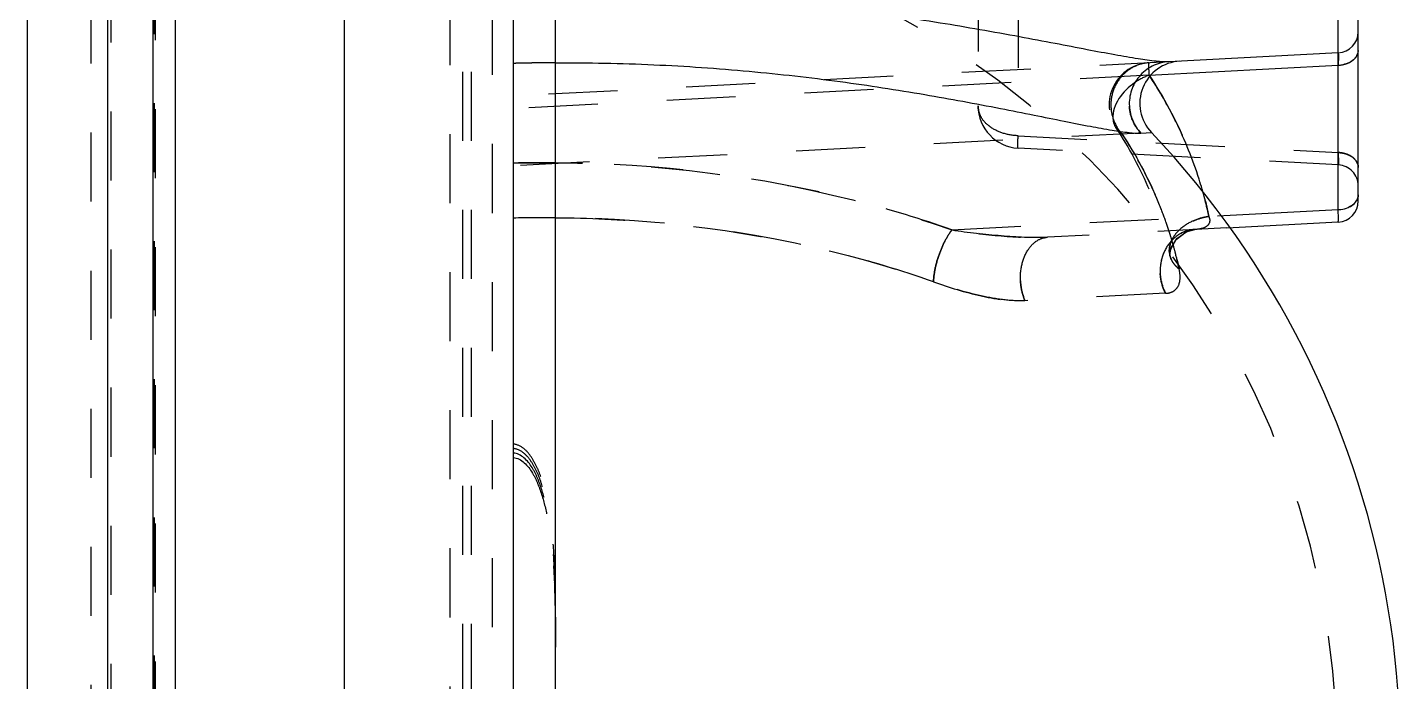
# Model space of a CAD drawing. Header units: millimetres. Extents: x -840 to 1682, y -9216 to -2117.
# Drawn here: x -127.96 to -95.46, y -2576.53 to -2561.05 of the extents above; entities that cross this region are included whole.
import ezdxf

# ---------------------------------------------------------------- set-up
doc = ezdxf.new("R2010")
doc.units = ezdxf.units.MM
doc.header["$LTSCALE"] = 16.335
doc.linetypes.add('HIDDEN', pattern=[0.2, 0.1, -0.1])
doc.layers.get('0').update_dxf_attribs({"linetype": 'CONTINUOUS'})
doc.layers.add('DEFAULT_2', color=8, linetype='HIDDEN')

msp = doc.modelspace()

# ---------------------------------------------------------------- linework, layer by layer
at = {"color": 7, "linetype": 'Continuous'}
for p, q in [((-126.068, -2404.732), (-126.068, -2616.931)), ((-124.99, -2616.987), (-124.99, -2404.675)), ((-124.463, -2616.488), (-124.463, -2405.175)), ((-127.963, -2614.933), (-127.963, -2406.729)), ((-120.463, -2605.831), (-120.463, -2415.831)), ((-116.463, -2601.831), (-116.463, -2419.831)), ((-96.463, -2565.159), (-96.463, -2539.47)), ((-96.937, -2561.657), (-96.937, -2541.057)), ((-115.463, -2597.275), (-115.463, -2553.557)), ((-101.414, -2562.184), (-96.937, -2561.949)), ((-96.937, -2561.657), (-100.951, -2561.867)), ((-96.937, -2565.365), (-96.937, -2561.949)), ((-101.613, -2563.553), (-101.36, -2563.539)), ((-99.797, -2565.515), (-96.937, -2565.365)), ((-99.574, -2565.796), (-96.937, -2565.658))]:
    msp.add_line(p, q, dxfattribs=at)
for centre, radius, start, end in [((-96.963, -2561.157), 0.5, 273, 0), ((-100.635, -2562.852), 1, 93, 223.4707), ((-96.962, -2561.312), 0.637, 272.197, 278.1451), ((-110.027, -2567.865), 10.319, 26.7283, 32.9776), ((-109.745, -2567.719), 10, 26.2676, 26.7103), ((-116.963, -2578.331), 21.5, 271.3326, 43.4707), ((-96.963, -2565.159), 0.5, 273.0023, 0.0437)]:
    msp.add_arc(centre, radius, start, end, dxfattribs=at)
for points, knots in [([(-100.951, -2561.867), (-101.049, -2561.872), (-101.291, -2561.854), (-101.714, -2561.795), (-102.26, -2561.699), (-102.915, -2561.575), (-103.667, -2561.43), (-104.825, -2561.211), (-106.428, -2560.929), (-108.502, -2560.628), (-110.732, -2560.389), (-113.068, -2560.24), (-114.657, -2560.212), (-115.461, -2560.218)], [0, 0, 0, 0, 0.020044, 0.049542, 0.087724, 0.133626, 0.186248, 0.244638, 0.375348, 0.520016, 0.674356, 0.835168, 1, 1, 1, 1]), ([(-96.463, -2561.596), (-96.463, -2561.68), (-96.543, -2561.815), (-96.711, -2561.907), (-96.817, -2561.935), (-96.871, -2561.943)], [0, 0, 0, 0, 0.437421, 0.71085, 1, 1, 1, 1]), ([(-115.461, -2561.889), (-114.686, -2561.886), (-113.156, -2561.917), (-110.909, -2562.072), (-108.77, -2562.316), (-106.789, -2562.621), (-105.263, -2562.904), (-104.165, -2563.123), (-103.457, -2563.266), (-102.841, -2563.388), (-102.328, -2563.482), (-101.931, -2563.54), (-101.705, -2563.558), (-101.613, -2563.553)], [0, 0, 0, 0, 0.166317, 0.328335, 0.483444, 0.628317, 0.758589, 0.816528, 0.868579, 0.913837, 0.951374, 0.980319, 1, 1, 1, 1]), ([(-100.951, -2561.867), (-101.085, -2561.874), (-101.352, -2561.945), (-101.665, -2562.196), (-101.855, -2562.537), (-101.889, -2562.791), (-101.882, -2562.917)], [0, 0, 0, 0, 0.259625, 0.51737, 0.754984, 1, 1, 1, 1]), ([(-96.937, -2561.657), (-96.936, -2561.656), (-96.937, -2561.667), (-96.935, -2561.678), (-96.936, -2561.704), (-96.935, -2561.736), (-96.935, -2561.778), (-96.936, -2561.85), (-96.937, -2561.908), (-96.937, -2561.949)], [0, 0, 0, 0, 0.017196, 0.067462, 0.14978, 0.262958, 0.405787, 0.577049, 1, 1, 1, 1]), ([(-101.882, -2562.917), (-101.876, -2563.034), (-101.823, -2563.267), (-101.692, -2563.467), (-101.613, -2563.553)], [0, 0, 0, 0, 0.500507, 1, 1, 1, 1]), ([(-100.098, -2565.11), (-100.138, -2564.955), (-100.317, -2564.333), (-100.562, -2563.73), (-100.777, -2563.293)], [0, 0, 0, 0, 0.247645, 1, 1, 1, 1]), ([(-96.703, -2565.314), (-96.685, -2565.307), (-96.621, -2565.275), (-96.562, -2565.229), (-96.529, -2565.188)], [0, 0, 0, 0, 0.266544, 1, 1, 1, 1]), ([(-96.499, -2565.144), (-96.494, -2565.134), (-96.474, -2565.092), (-96.463, -2565.046), (-96.463, -2565.012)], [0, 0, 0, 0, 0.259383, 1, 1, 1, 1]), ([(-96.937, -2565.365), (-96.917, -2565.365), (-96.837, -2565.358), (-96.758, -2565.338), (-96.703, -2565.314)], [0, 0, 0, 0, 0.254863, 1, 1, 1, 1]), ([(-96.937, -2565.658), (-96.936, -2565.658), (-96.937, -2565.648), (-96.935, -2565.637), (-96.936, -2565.611), (-96.935, -2565.579), (-96.935, -2565.537), (-96.936, -2565.465), (-96.937, -2565.407), (-96.937, -2565.365)], [0, 0, 0, 0, 0.016944, 0.066248, 0.147653, 0.260477, 0.40364, 0.575961, 1, 1, 1, 1])]:
    msp.add_open_spline(points, degree=3, knots=knots, dxfattribs=at)
msp.add_open_spline([(-96.529, -2565.188), (-96.518, -2565.174), (-96.508, -2565.159), (-96.499, -2565.144)], degree=3, dxfattribs=at)
at = {"layer": 'DEFAULT_2', "color": 8, "linetype": 'HIDDEN'}
for p, q in [((-125.99, -2406.228), (-125.99, -2615.435)), ((-124.937, -2406.173), (-124.937, -2615.49)), ((-126.463, -2406.727), (-126.463, -2614.935)), ((-124.963, -2415.831), (-124.963, -2605.831)), ((-117.963, -2419.831), (-117.963, -2601.831)), ((-116.963, -2423.331), (-116.963, -2598.331)), ((-117.663, -2424.888), (-117.663, -2596.775)), ((-117.463, -2424.888), (-117.463, -2596.775)), ((-105.463, -2550.191), (-105.463, -2562.911)), ((-104.516, -2560.374), (-104.516, -2563.617)), ((-100.951, -2561.867), (-116.463, -2562.68)), ((-96.937, -2561.949), (-96.937, -2561.657)), ((-101.414, -2562.184), (-116.463, -2562.972)), ((-101.613, -2563.553), (-116.463, -2564.331)), ((-101.613, -2563.553), (-101.675, -2563.556)), ((-104.516, -2563.617), (-96.937, -2564.014)), ((-96.937, -2564.307), (-104.516, -2563.91)), ((-106.083, -2565.845), (-99.797, -2565.515)), ((-99.574, -2565.796), (-103.818, -2566.019)), ((-100.537, -2565.89), (-100.336, -2565.836)), ((-100.517, -2565.881), (-100.462, -2565.86)), ((-100.462, -2565.86), (-100.336, -2565.836)), ((-100.89, -2566.268), (-100.756, -2566.051)), ((-100.776, -2566.075), (-100.537, -2565.89)), ((-100.756, -2566.051), (-100.525, -2565.886)), ((-100.926, -2566.438), (-100.935, -2566.372)), ((-100.926, -2566.438), (-100.926, -2566.438)), ((-100.924, -2566.42), (-100.89, -2566.268)), ((-101.025, -2567.346), (-104.353, -2567.52))]:
    msp.add_line(p, q, dxfattribs=at)
for points in [[(-100.924, -2566.45), (-100.924, -2566.435), (-100.9, -2566.297), (-100.776, -2566.075)], [(-100.926, -2566.438), (-100.925, -2566.444), (-100.924, -2566.42)]]:
    msp.add_lwpolyline(points, dxfattribs=at)
for centre, radius, start, end in [((-116.963, -2578.331), 20, 270, 90), ((-115.236, -2608.294), 46.405, 90.2775, 91.5159), ((-101.361, -2562.89), 1, 93, 213.3356), ((-110.411, -2568.102), 10.769, 32.924, 33.3357), ((-104.463, -2562.911), 1, 180, 267), ((-110.585, -2569.187), 10.21, 31.5532, 33.3385), ((-110.433, -2569.094), 10.031, 30.2012, 31.5518), ((-115.68, -2595.5), 31.245, 89.5959, 91.4366), ((-96.963, -2564.806), 0.5, 0, 87), ((-108.918, -2567.404), 9.114, 11.894, 14.5824), ((-115.687, -2595.417), 29.861, 89.5638, 91.4897), ((-109.467, -2568.634), 8.96, 17.9931, 19.2678), ((-109.415, -2568.617), 8.905, 17.118, 17.9926), ((-100.296, -2566.598), 0.763, 93.0124, 109.455), ((-109.361, -2568.601), 8.849, 15.6295, 17.1186), ((-100.287, -2566.622), 0.788, 109.472, 118.5861), ((-109.299, -2568.583), 8.785, 14.3781, 15.6292), ((-109.222, -2568.564), 8.705, 11.8934, 14.3798)]:
    msp.add_arc(centre, radius, start, end, dxfattribs=at)
for points, knots in [([(-96.937, -2561.949), (-96.877, -2561.947), (-96.758, -2561.924), (-96.564, -2561.839), (-96.463, -2561.689), (-96.463, -2561.596)], [0, 0, 0, 0, 0.283044, 0.5613, 1, 1, 1, 1]), ([(-101.414, -2561.891), (-101.538, -2561.898), (-101.789, -2561.964), (-102.095, -2562.204), (-102.289, -2562.547), (-102.324, -2562.81), (-102.318, -2562.94)], [0, 0, 0, 0, 0.244966, 0.492889, 0.744987, 1, 1, 1, 1]), ([(-101.414, -2562.184), (-101.415, -2562.142), (-101.417, -2562.084), (-101.418, -2562.012), (-101.418, -2561.97), (-101.418, -2561.938), (-101.418, -2561.913), (-101.416, -2561.901), (-101.415, -2561.891), (-101.414, -2561.891)], [0, 0, 0, 0, 0.42336, 0.59542, 0.738389, 0.851103, 0.932517, 0.982043, 1, 1, 1, 1]), ([(-96.937, -2561.949), (-96.937, -2561.908), (-96.936, -2561.85), (-96.935, -2561.778), (-96.935, -2561.736), (-96.936, -2561.704), (-96.935, -2561.678), (-96.937, -2561.667), (-96.936, -2561.656), (-96.937, -2561.657)], [0, 0, 0, 0, 0.422922, 0.594213, 0.737081, 0.850293, 0.932625, 0.982871, 1, 1, 1, 1]), ([(-101.414, -2562.184), (-101.535, -2562.227), (-101.939, -2562.434), (-102.295, -2562.885), (-102.27, -2563.216)], [0, 0, 0, 0, 0.2801, 1, 1, 1, 1]), ([(-101.414, -2562.184), (-101.535, -2562.227), (-101.939, -2562.434), (-102.295, -2562.885), (-102.27, -2563.216)], [0, 0, 0, 0, 0.280078, 1, 1, 1, 1]), ([(-101.414, -2562.184), (-101.075, -2562.699), (-100.493, -2563.774), (-100.123, -2564.94), (-100, -2565.526)], [0, 0, 0, 0, 0.507486, 1, 1, 1, 1]), ([(-104.516, -2563.617), (-104.64, -2563.613), (-104.878, -2563.573), (-105.189, -2563.422), (-105.407, -2563.195), (-105.463, -2563.002), (-105.463, -2562.911)], [0, 0, 0, 0, 0.288191, 0.554662, 0.789576, 1, 1, 1, 1]), ([(-105.463, -2562.911), (-105.463, -2562.933), (-105.457, -2563.025), (-105.426, -2563.113), (-105.392, -2563.173)], [0, 0, 0, 0, 0.244869, 1, 1, 1, 1]), ([(-102.318, -2562.94), (-102.311, -2563.057), (-102.26, -2563.289), (-102.133, -2563.49), (-102.055, -2563.576)], [0, 0, 0, 0, 0.502366, 1, 1, 1, 1]), ([(-101.613, -2563.553), (-101.692, -2563.467), (-101.823, -2563.267), (-101.876, -2563.034), (-101.882, -2562.917)], [0, 0, 0, 0, 0.499493, 1, 1, 1, 1]), ([(-102.27, -2563.216), (-102.269, -2563.236), (-102.259, -2563.315), (-102.229, -2563.391), (-102.197, -2563.439)], [0, 0, 0, 0, 0.258853, 1, 1, 1, 1]), ([(-102.197, -2563.439), (-101.891, -2563.904), (-101.368, -2564.868), (-101.036, -2565.915), (-100.926, -2566.438)], [0, 0, 0, 0, 0.509673, 1, 1, 1, 1]), ([(-102.197, -2563.439), (-102.17, -2563.48), (-102.124, -2563.53), (-102.069, -2563.567), (-102.055, -2563.576)], [0, 0, 0, 0, 0.743645, 1, 1, 1, 1]), ([(-102.055, -2563.576), (-101.731, -2564.068), (-101.175, -2565.096), (-100.822, -2566.21), (-100.704, -2566.77)], [0, 0, 0, 0, 0.507486, 1, 1, 1, 1]), ([(-104.516, -2563.91), (-104.517, -2563.91), (-104.518, -2563.9), (-104.52, -2563.888), (-104.52, -2563.863), (-104.52, -2563.831), (-104.52, -2563.789), (-104.519, -2563.717), (-104.517, -2563.659), (-104.516, -2563.617)], [0, 0, 0, 0, 0.017957, 0.067483, 0.148897, 0.261612, 0.40458, 0.57664, 1, 1, 1, 1]), ([(-116.463, -2564.265), (-115.563, -2564.243), (-112.052, -2564.305), (-108.543, -2564.972), (-106.083, -2565.845)], [0, 0, 0, 0, 0.256678, 1, 1, 1, 1]), ([(-101.009, -2565.678), (-101.058, -2565.538), (-101.269, -2564.977), (-101.536, -2564.437), (-101.763, -2564.047)], [0, 0, 0, 0, 0.247117, 1, 1, 1, 1]), ([(-96.463, -2564.367), (-96.463, -2564.274), (-96.564, -2564.124), (-96.758, -2564.039), (-96.877, -2564.017), (-96.937, -2564.014)], [0, 0, 0, 0, 0.438702, 0.716957, 1, 1, 1, 1]), ([(-96.937, -2564.307), (-96.936, -2564.307), (-96.937, -2564.296), (-96.935, -2564.286), (-96.936, -2564.259), (-96.935, -2564.227), (-96.935, -2564.185), (-96.936, -2564.114), (-96.937, -2564.056), (-96.937, -2564.014)], [0, 0, 0, 0, 0.01716, 0.067393, 0.149686, 0.26285, 0.405677, 0.576955, 1, 1, 1, 1]), ([(-96.937, -2564.014), (-96.918, -2564.015), (-96.838, -2564.022), (-96.759, -2564.043), (-96.704, -2564.066)], [0, 0, 0, 0, 0.243141, 1, 1, 1, 1]), ([(-96.937, -2564.014), (-96.937, -2564.056), (-96.936, -2564.114), (-96.935, -2564.185), (-96.935, -2564.227), (-96.936, -2564.259), (-96.935, -2564.286), (-96.937, -2564.296), (-96.936, -2564.307), (-96.937, -2564.307)], [0, 0, 0, 0, 0.423031, 0.594288, 0.737094, 0.850244, 0.932537, 0.982791, 1, 1, 1, 1]), ([(-96.704, -2564.066), (-96.686, -2564.074), (-96.621, -2564.105), (-96.563, -2564.151), (-96.53, -2564.192)], [0, 0, 0, 0, 0.267091, 1, 1, 1, 1]), ([(-96.53, -2564.192), (-96.52, -2564.206), (-96.484, -2564.258), (-96.463, -2564.322), (-96.463, -2564.367)], [0, 0, 0, 0, 0.273807, 1, 1, 1, 1]), ([(-106.084, -2565.845), (-106.811, -2565.587), (-109.855, -2564.662), (-113.053, -2564.273), (-115.46, -2564.256)], [0, 0, 0, 0, 0.24288, 1, 1, 1, 1]), ([(-96.463, -2565.012), (-96.463, -2565.058), (-96.492, -2565.154), (-96.588, -2565.254), (-96.667, -2565.299), (-96.703, -2565.314)], [0, 0, 0, 0, 0.33486, 0.709156, 1, 1, 1, 1]), ([(-106.517, -2567.074), (-107.286, -2566.802), (-110.513, -2565.839), (-113.916, -2565.499), (-116.463, -2565.566)], [0, 0, 0, 0, 0.242625, 1, 1, 1, 1]), ([(-100, -2565.526), (-100.11, -2565.542), (-100.34, -2565.602), (-100.652, -2565.779), (-100.887, -2566.043), (-100.943, -2566.27), (-100.935, -2566.372)], [0, 0, 0, 0, 0.245243, 0.515997, 0.775928, 1, 1, 1, 1]), ([(-100.383, -2565.638), (-100.351, -2565.623), (-100.227, -2565.572), (-100.097, -2565.54), (-100, -2565.526)], [0, 0, 0, 0, 0.266112, 1, 1, 1, 1]), ([(-100, -2565.526), (-99.984, -2565.566), (-99.966, -2565.651), (-100.038, -2565.768), (-100.175, -2565.82), (-100.277, -2565.833), (-100.336, -2565.836)], [0, 0, 0, 0, 0.23405, 0.436973, 0.683874, 1, 1, 1, 1]), ([(-115.46, -2565.556), (-114.682, -2565.562), (-111.654, -2565.703), (-108.641, -2566.321), (-106.517, -2567.074)], [0, 0, 0, 0, 0.256621, 1, 1, 1, 1]), ([(-106.083, -2565.845), (-106.139, -2565.918), (-106.247, -2566.094), (-106.382, -2566.395), (-106.481, -2566.73), (-106.514, -2566.964), (-106.517, -2567.074)], [0, 0, 0, 0, 0.207975, 0.467187, 0.748925, 1, 1, 1, 1]), ([(-106.517, -2567.074), (-106.514, -2566.964), (-106.481, -2566.73), (-106.382, -2566.395), (-106.247, -2566.094), (-106.139, -2565.918), (-106.083, -2565.845)], [0, 0, 0, 0, 0.251075, 0.532813, 0.792025, 1, 1, 1, 1]), ([(-103.818, -2566.019), (-104.183, -2566.038), (-104.943, -2565.999), (-105.695, -2565.904), (-106.084, -2565.845)], [0, 0, 0, 0, 0.481889, 1, 1, 1, 1]), ([(-106.083, -2565.845), (-105.695, -2565.904), (-104.943, -2565.999), (-104.183, -2566.038), (-103.818, -2566.019)], [0, 0, 0, 0, 0.518143, 1, 1, 1, 1]), ([(-100.336, -2565.836), (-100.433, -2565.841), (-100.648, -2565.896), (-100.932, -2566.116), (-101.124, -2566.465), (-101.159, -2566.742), (-101.152, -2566.88)], [0, 0, 0, 0, 0.200954, 0.441669, 0.716469, 1, 1, 1, 1]), ([(-104.459, -2567.053), (-104.466, -2566.92), (-104.444, -2566.657), (-104.305, -2566.314), (-104.083, -2566.083), (-103.899, -2566.023), (-103.818, -2566.019)], [0, 0, 0, 0, 0.300907, 0.584768, 0.817184, 1, 1, 1, 1]), ([(-100.935, -2566.372), (-100.937, -2566.35), (-100.937, -2566.256), (-100.912, -2566.162), (-100.883, -2566.097)], [0, 0, 0, 0, 0.237794, 1, 1, 1, 1]), ([(-101.106, -2566.495), (-101.134, -2566.588), (-101.155, -2566.718), (-101.154, -2566.848), (-101.152, -2566.88)], [0, 0, 0, 0, 0.753384, 1, 1, 1, 1]), ([(-100.704, -2566.77), (-100.73, -2566.75), (-100.831, -2566.662), (-100.905, -2566.538), (-100.926, -2566.438)], [0, 0, 0, 0, 0.242859, 1, 1, 1, 1]), ([(-100.926, -2566.438), (-100.918, -2566.473), (-100.876, -2566.602), (-100.783, -2566.71), (-100.704, -2566.77)], [0, 0, 0, 0, 0.261248, 1, 1, 1, 1]), ([(-101.025, -2567.346), (-100.966, -2567.343), (-100.851, -2567.322), (-100.716, -2567.195), (-100.669, -2566.995), (-100.686, -2566.85), (-100.704, -2566.77)], [0, 0, 0, 0, 0.227779, 0.437203, 0.681356, 1, 1, 1, 1]), ([(-106.517, -2567.074), (-106.147, -2567.206), (-105.597, -2567.376), (-104.868, -2567.509), (-104.519, -2567.529), (-104.353, -2567.52)], [0, 0, 0, 0, 0.53004, 0.77474, 1, 1, 1, 1]), ([(-104.353, -2567.52), (-104.519, -2567.529), (-104.868, -2567.508), (-105.597, -2567.376), (-106.147, -2567.206), (-106.517, -2567.074)], [0, 0, 0, 0, 0.225283, 0.470035, 1, 1, 1, 1]), ([(-104.353, -2567.52), (-104.367, -2567.487), (-104.423, -2567.337), (-104.453, -2567.177), (-104.459, -2567.053)], [0, 0, 0, 0, 0.225082, 1, 1, 1, 1]), ([(-104.459, -2567.053), (-104.457, -2567.097), (-104.441, -2567.256), (-104.399, -2567.413), (-104.353, -2567.52)], [0, 0, 0, 0, 0.273722, 1, 1, 1, 1]), ([(-101.152, -2566.88), (-101.15, -2566.924), (-101.132, -2567.084), (-101.08, -2567.241), (-101.025, -2567.346)], [0, 0, 0, 0, 0.26892, 1, 1, 1, 1]), ([(-101.025, -2567.346), (-101.042, -2567.313), (-101.11, -2567.166), (-101.145, -2567.004), (-101.152, -2566.88)], [0, 0, 0, 0, 0.230802, 1, 1, 1, 1]), ([(-115.463, -2574.915), (-115.463, -2574.551), (-115.471, -2574.007), (-115.514, -2573.284), (-115.569, -2572.748), (-115.657, -2572.218), (-115.77, -2571.786), (-115.901, -2571.455), (-116.029, -2571.218), (-116.2, -2571.008), (-116.373, -2570.92), (-116.463, -2570.914)], [0, 0, 0, 0, 0.252797, 0.378287, 0.50312, 0.627306, 0.750956, 0.81275, 0.874683, 0.93706, 1, 1, 1, 1]), ([(-115.463, -2575.16), (-115.463, -2574.785), (-115.47, -2574.223), (-115.511, -2573.477), (-115.565, -2572.923), (-115.651, -2572.376), (-115.763, -2571.928), (-115.893, -2571.585), (-116.022, -2571.339), (-116.193, -2571.119), (-116.37, -2571.025), (-116.463, -2571.018)], [0, 0, 0, 0, 0.252911, 0.378471, 0.503369, 0.627606, 0.751274, 0.813052, 0.874938, 0.937226, 1, 1, 1, 1]), ([(-115.463, -2575.427), (-115.463, -2575.038), (-115.472, -2574.264), (-115.532, -2573.3), (-115.645, -2572.541), (-115.754, -2572.078), (-115.886, -2571.718), (-116.047, -2571.388), (-116.277, -2571.137), (-116.463, -2571.125)], [0, 0, 0, 0, 0.253843, 0.505201, 0.629895, 0.753983, 0.815944, 0.877983, 1, 1, 1, 1]), ([(-116.463, -2571.233), (-116.27, -2571.246), (-116.038, -2571.515), (-115.877, -2571.86), (-115.745, -2572.236), (-115.637, -2572.719), (-115.527, -2573.509), (-115.471, -2574.511), (-115.463, -2575.316), (-115.463, -2575.72)], [0, 0, 0, 0, 0.121674, 0.183671, 0.245621, 0.369741, 0.494503, 0.746031, 1, 1, 1, 1])]:
    msp.add_open_spline(points, degree=3, knots=knots, dxfattribs=at)
msp.add_open_spline([(-115.461, -2561.889), (-115.795, -2561.891), (-116.129, -2561.896), (-116.463, -2561.905)], degree=3, dxfattribs=at)

doc.saveas('drawing.dxf')
